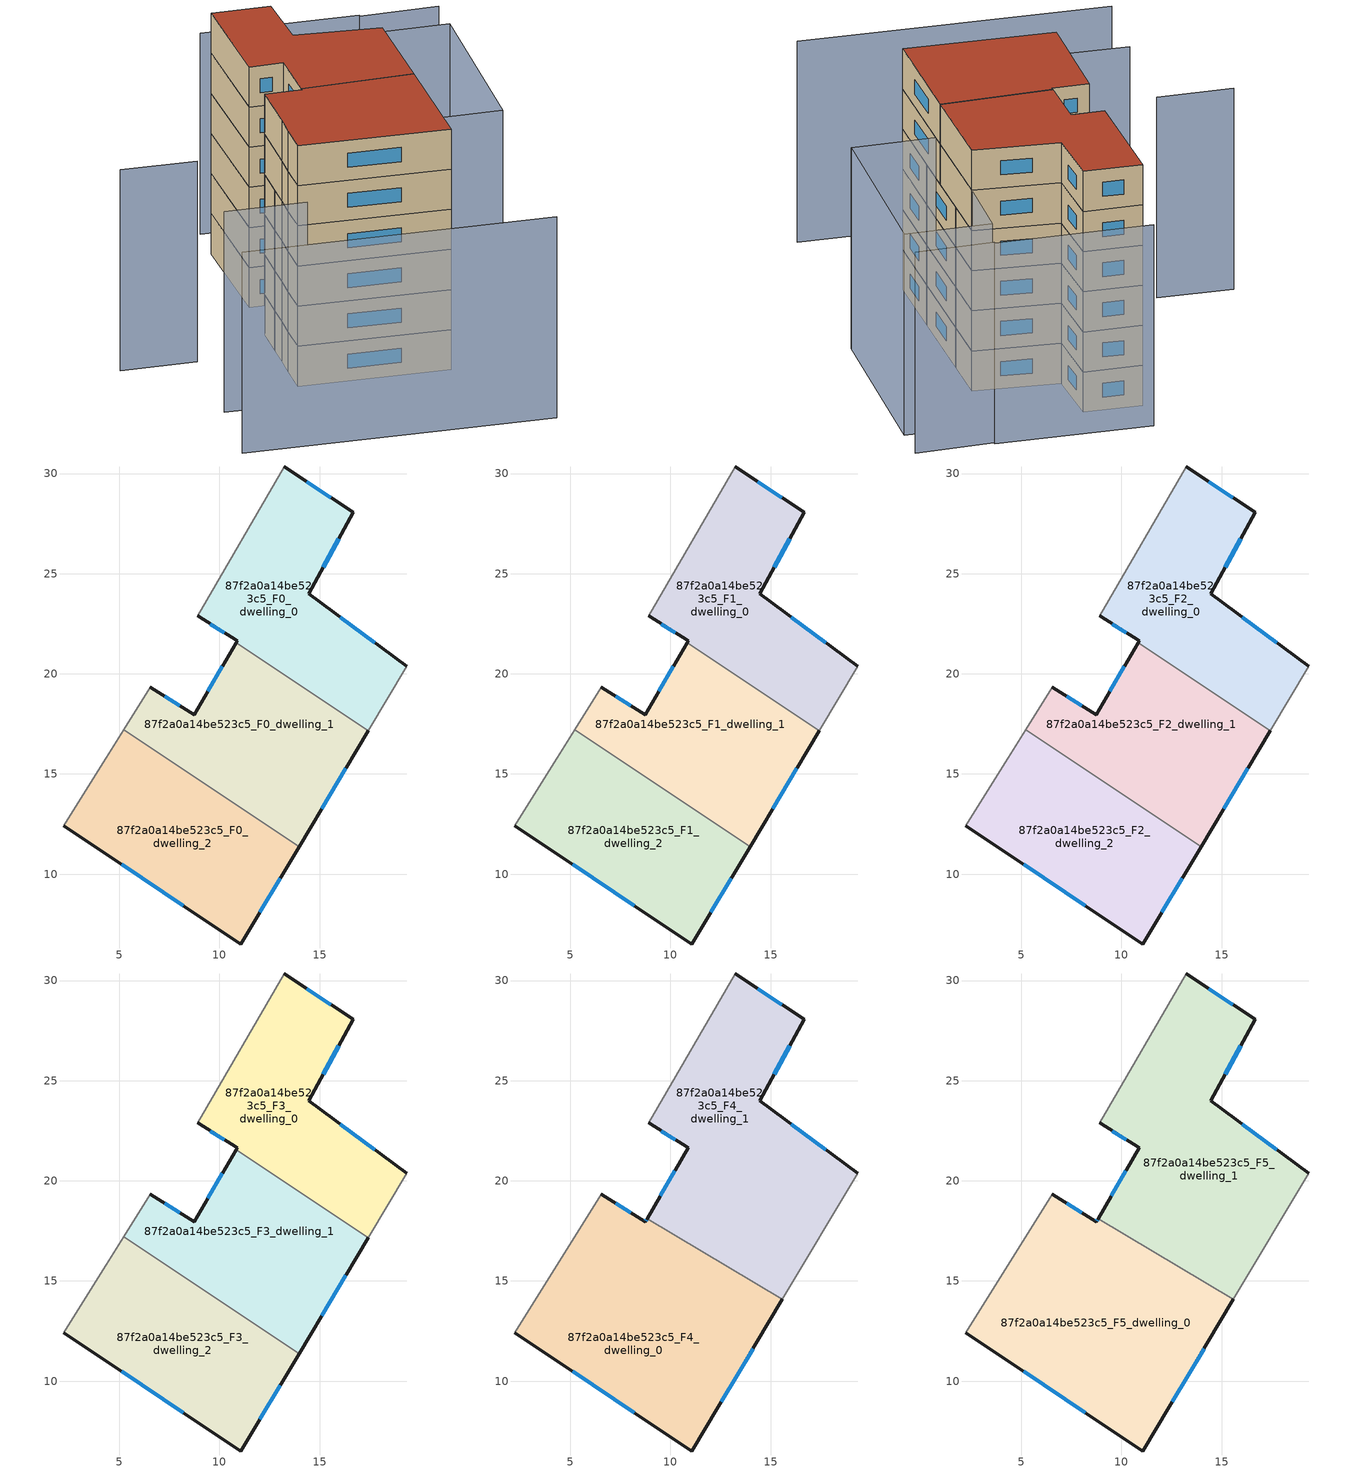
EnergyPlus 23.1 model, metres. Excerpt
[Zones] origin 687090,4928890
87f2a0a14be523c5_F0_dwelling_0
 floor ground (EU_floor_Construction): 16.69,28.07 14.46,24.01 19.34,20.37 17.43,17.16 10.84,21.56 10.89,21.65 8.91,22.89 13.23,30.33 z0
 wall outside (EU_wall_Construction): 19.34,20.37 14.46,24.01 16.69,28.07 13.23,30.33 / 8.91,22.89 10.89,21.65 10.84,21.56 z0:3
 wall adiabatic (EU_wall_Construction): 17.43,17.16 19.34,20.37 / 13.23,30.33 8.91,22.89 z0:3
 wall to 87f2a0a14be523c5_F0_dwelling_1 (EU_wall_Construction): 10.84,21.56 17.43,17.16 z0:3
 window (EU_Window_Construction): 15.18,25.33 15.96,26.75 / 17.76,21.55 16.05,22.83 / 9.55,22.49 10.24,22.05 / 15.56,28.8 14.35,29.59 z0.98:2.02
87f2a0a14be523c5_F0_dwelling_1
 floor ground (EU_floor_Construction): 17.43,17.16 13.98,11.37 5.23,17.21 6.55,19.33 8.74,17.95 10.84,21.56 z0
 wall outside (EU_wall_Construction): 10.84,21.56 8.74,17.95 6.55,19.33 / 13.98,11.37 17.43,17.16 z0:3
 wall adiabatic (EU_wall_Construction): 6.55,19.33 5.23,17.21 z0:3
 wall to 87f2a0a14be523c5_F0_dwelling_2 (EU_wall_Construction): 5.23,17.21 13.98,11.37 z0:3
 window (EU_Window_Construction): 8.02,18.4 7.26,18.88 / 10.15,20.39 9.42,19.13 / 15.1,13.25 16.31,15.28 z0.98:2.02
87f2a0a14be523c5_F0_dwelling_2
 floor ground (EU_floor_Construction): 13.98,11.37 11.07,6.51 2.24,12.42 3.43,14.34 4.35,15.8 5.23,17.21 z0
 wall outside (EU_wall_Construction): 2.24,12.42 11.07,6.51 13.98,11.37 z0:3
 wall adiabatic (EU_wall_Construction): 5.23,17.21 4.35,15.8 3.43,14.34 2.24,12.42 z0:3
 window (EU_Window_Construction): 12.02,8.09 13.03,9.79 / 5.11,10.5 8.2,8.43 z0.98:2.02
87f2a0a14be523c5_F1_dwelling_0
 floor to 87f2a0a14be523c5_F0_dwelling_0 (EU_floor_Construction): 16.69,28.07 14.46,24.01 19.34,20.37 17.43,17.16 10.84,21.56 10.89,21.65 8.91,22.89 13.23,30.33 z3
 wall outside (EU_wall_Construction): 19.34,20.37 14.46,24.01 16.69,28.07 13.23,30.33 / 8.91,22.89 10.89,21.65 10.84,21.56 z3:6
 wall adiabatic (EU_wall_Construction): 17.43,17.16 19.34,20.37 / 13.23,30.33 8.91,22.89 z3:6
 wall to 87f2a0a14be523c5_F1_dwelling_1 (EU_wall_Construction): 10.84,21.56 17.43,17.16 z3:6
 window (EU_Window_Construction): 15.18,25.33 15.96,26.75 / 17.76,21.55 16.05,22.83 / 9.55,22.49 10.24,22.05 / 15.56,28.8 14.35,29.59 z3.98:5.02
87f2a0a14be523c5_F1_dwelling_1
 floor to 87f2a0a14be523c5_F0_dwelling_1 (EU_floor_Construction): 17.43,17.16 13.98,11.37 5.23,17.21 6.55,19.33 8.74,17.95 10.84,21.56 z3
 wall outside (EU_wall_Construction): 10.84,21.56 8.74,17.95 6.55,19.33 / 13.98,11.37 17.43,17.16 z3:6
 wall adiabatic (EU_wall_Construction): 6.55,19.33 5.23,17.21 z3:6
 wall to 87f2a0a14be523c5_F1_dwelling_2 (EU_wall_Construction): 5.23,17.21 13.98,11.37 z3:6
 window (EU_Window_Construction): 8.02,18.4 7.26,18.88 / 10.15,20.39 9.42,19.13 / 15.1,13.25 16.31,15.28 z3.98:5.02
87f2a0a14be523c5_F1_dwelling_2
 floor to 87f2a0a14be523c5_F0_dwelling_2 (EU_floor_Construction): 13.98,11.37 11.07,6.51 2.24,12.42 3.43,14.34 4.35,15.8 5.23,17.21 z3
 wall outside (EU_wall_Construction): 2.24,12.42 11.07,6.51 13.98,11.37 z3:6
 wall adiabatic (EU_wall_Construction): 5.23,17.21 4.35,15.8 3.43,14.34 2.24,12.42 z3:6
 window (EU_Window_Construction): 12.02,8.09 13.03,9.79 / 5.11,10.5 8.2,8.43 z3.98:5.02
87f2a0a14be523c5_F2_dwelling_0
 floor to 87f2a0a14be523c5_F1_dwelling_0 (EU_floor_Construction): 16.69,28.07 14.46,24.01 19.34,20.37 17.43,17.16 10.84,21.56 10.89,21.65 8.91,22.89 13.23,30.33 z6
 wall outside (EU_wall_Construction): 19.34,20.37 14.46,24.01 16.69,28.07 13.23,30.33 / 8.91,22.89 10.89,21.65 10.84,21.56 z6:9
 wall adiabatic (EU_wall_Construction): 17.43,17.16 19.34,20.37 / 13.23,30.33 8.91,22.89 z6:9
 wall to 87f2a0a14be523c5_F2_dwelling_1 (EU_wall_Construction): 10.84,21.56 17.43,17.16 z6:9
 window (EU_Window_Construction): 15.18,25.33 15.96,26.75 / 17.76,21.55 16.05,22.83 / 9.55,22.49 10.24,22.05 / 15.56,28.8 14.35,29.59 z6.98:8.02
87f2a0a14be523c5_F2_dwelling_1
 floor to 87f2a0a14be523c5_F1_dwelling_1 (EU_floor_Construction): 17.43,17.16 13.98,11.37 5.23,17.21 6.55,19.33 8.74,17.95 10.84,21.56 z6
 wall outside (EU_wall_Construction): 10.84,21.56 8.74,17.95 6.55,19.33 / 13.98,11.37 17.43,17.16 z6:9
 wall adiabatic (EU_wall_Construction): 6.55,19.33 5.23,17.21 z6:9
 wall to 87f2a0a14be523c5_F2_dwelling_2 (EU_wall_Construction): 5.23,17.21 13.98,11.37 z6:9
 window (EU_Window_Construction): 8.02,18.4 7.26,18.88 / 10.15,20.39 9.42,19.13 / 15.1,13.25 16.31,15.28 z6.98:8.02
87f2a0a14be523c5_F2_dwelling_2
 floor to 87f2a0a14be523c5_F1_dwelling_2 (EU_floor_Construction): 13.98,11.37 11.07,6.51 2.24,12.42 3.43,14.34 4.35,15.8 5.23,17.21 z6
 wall outside (EU_wall_Construction): 2.24,12.42 11.07,6.51 13.98,11.37 z6:9
 wall adiabatic (EU_wall_Construction): 5.23,17.21 4.35,15.8 3.43,14.34 2.24,12.42 z6:9
 window (EU_Window_Construction): 12.02,8.09 13.03,9.79 / 5.11,10.5 8.2,8.43 z6.98:8.02
87f2a0a14be523c5_F3_dwelling_0
 floor to 87f2a0a14be523c5_F2_dwelling_0 (EU_floor_Construction): 16.69,28.07 14.46,24.01 19.34,20.37 17.43,17.16 10.84,21.56 10.89,21.65 8.91,22.89 13.23,30.33 z9
 wall outside (EU_wall_Construction): 19.34,20.37 14.46,24.01 16.69,28.07 13.23,30.33 / 8.91,22.89 10.89,21.65 10.84,21.56 z9:12
 wall adiabatic (EU_wall_Construction): 17.43,17.16 19.34,20.37 / 13.23,30.33 8.91,22.89 z9:12
 wall to 87f2a0a14be523c5_F3_dwelling_1 (EU_wall_Construction): 10.84,21.56 17.43,17.16 z9:12
 window (EU_Window_Construction): 15.18,25.33 15.96,26.75 / 17.76,21.55 16.05,22.83 / 9.55,22.49 10.24,22.05 / 15.56,28.8 14.35,29.59 z9.98:11.02
87f2a0a14be523c5_F3_dwelling_1
 floor to 87f2a0a14be523c5_F2_dwelling_1 (EU_floor_Construction): 17.43,17.16 13.98,11.37 5.23,17.21 6.55,19.33 8.74,17.95 10.84,21.56 z9
 wall outside (EU_wall_Construction): 10.84,21.56 8.74,17.95 6.55,19.33 / 13.98,11.37 17.43,17.16 z9:12
 wall adiabatic (EU_wall_Construction): 6.55,19.33 5.23,17.21 z9:12
 wall to 87f2a0a14be523c5_F3_dwelling_2 (EU_wall_Construction): 5.23,17.21 13.98,11.37 z9:12
 window (EU_Window_Construction): 8.02,18.4 7.26,18.88 / 10.15,20.39 9.42,19.13 / 15.1,13.25 16.31,15.28 z9.98:11.02
87f2a0a14be523c5_F3_dwelling_2
 floor to 87f2a0a14be523c5_F2_dwelling_2 (EU_floor_Construction): 13.98,11.37 11.07,6.51 2.24,12.42 3.43,14.34 4.35,15.8 5.23,17.21 z9
 wall outside (EU_wall_Construction): 2.24,12.42 11.07,6.51 13.98,11.37 z9:12
 wall adiabatic (EU_wall_Construction): 5.23,17.21 4.35,15.8 3.43,14.34 2.24,12.42 z9:12
 window (EU_Window_Construction): 12.02,8.09 13.03,9.79 / 5.11,10.5 8.2,8.43 z9.98:11.02
87f2a0a14be523c5_F4_dwelling_0
 floor to 87f2a0a14be523c5_F3_dwelling_1 (EU_floor_Construction): 15.59,14.08 13.98,11.37 5.23,17.21 6.55,19.33 8.74,17.95 8.83,18.12 z12
 floor to 87f2a0a14be523c5_F3_dwelling_2 (EU_floor_Construction): 13.98,11.37 11.07,6.51 2.24,12.42 3.43,14.34 4.35,15.8 5.23,17.21 z12
 wall outside (EU_wall_Construction): 2.24,12.42 11.07,6.51 15.59,14.08 / 8.83,18.12 8.74,17.95 6.55,19.33 z12:15
 wall adiabatic (EU_wall_Construction): 6.55,19.33 4.35,15.8 3.43,14.34 2.24,12.42 z12:15
 wall to 87f2a0a14be523c5_F4_dwelling_1 (EU_wall_Construction): 15.59,14.08 8.83,18.12 z12:15
 window (EU_Window_Construction): 12.54,8.97 14.12,11.62 / 5.11,10.5 8.2,8.43 / 8.02,18.4 7.26,18.88 / 8.8,18.06 8.77,18 z12.98:14.02
87f2a0a14be523c5_F4_dwelling_1
 floor to 87f2a0a14be523c5_F3_dwelling_0 (EU_floor_Construction): 16.69,28.07 14.46,24.01 19.34,20.37 17.43,17.16 10.84,21.56 10.89,21.65 8.91,22.89 13.23,30.33 z12
 floor to 87f2a0a14be523c5_F3_dwelling_1 (EU_floor_Construction): 17.43,17.16 15.59,14.08 8.83,18.12 10.84,21.56 z12
 wall outside (EU_wall_Construction): 19.34,20.37 14.46,24.01 16.69,28.07 13.23,30.33 / 8.91,22.89 10.89,21.65 8.83,18.12 z12:15
 wall adiabatic (EU_wall_Construction): 15.59,14.08 19.34,20.37 / 13.23,30.33 8.91,22.89 z12:15
 window (EU_Window_Construction): 15.56,28.8 14.35,29.59 / 15.18,25.33 15.96,26.75 / 17.76,21.55 16.05,22.83 / 10.22,20.5 9.5,19.27 / 9.55,22.49 10.24,22.05 z12.98:14.02
87f2a0a14be523c5_F5_dwelling_0
 floor to 87f2a0a14be523c5_F4_dwelling_0 (EU_floor_Construction): 15.59,14.08 11.07,6.51 2.24,12.42 3.43,14.34 4.35,15.8 6.55,19.33 8.74,17.95 8.83,18.12 z15
 wall outside (EU_wall_Construction): 2.24,12.42 11.07,6.51 15.59,14.08 / 8.83,18.12 8.74,17.95 6.55,19.33 z15:18
 wall adiabatic (EU_wall_Construction): 6.55,19.33 4.35,15.8 3.43,14.34 2.24,12.42 z15:18
 wall to 87f2a0a14be523c5_F5_dwelling_1 (EU_wall_Construction): 15.59,14.08 8.83,18.12 z15:18
 window (EU_Window_Construction): 12.54,8.97 14.12,11.62 / 5.11,10.5 8.2,8.43 / 8.02,18.4 7.26,18.88 / 8.8,18.06 8.77,18 z15.98:17.02
 roof outside (EU_roof_Construction): 11.07,6.51 15.59,14.08 8.83,18.12 8.74,17.95 6.55,19.33 4.35,15.8 3.43,14.34 2.24,12.42 z18
87f2a0a14be523c5_F5_dwelling_1
 floor to 87f2a0a14be523c5_F4_dwelling_1 (EU_floor_Construction): 16.69,28.07 14.46,24.01 19.34,20.37 15.59,14.08 8.83,18.12 10.89,21.65 8.91,22.89 13.23,30.33 z15
 wall outside (EU_wall_Construction): 19.34,20.37 14.46,24.01 16.69,28.07 13.23,30.33 / 8.91,22.89 10.89,21.65 8.83,18.12 z15:18
 wall adiabatic (EU_wall_Construction): 15.59,14.08 19.34,20.37 / 13.23,30.33 8.91,22.89 z15:18
 window (EU_Window_Construction): 15.56,28.8 14.35,29.59 / 15.18,25.33 15.96,26.75 / 17.76,21.55 16.05,22.83 / 10.22,20.5 9.5,19.27 / 9.55,22.49 10.24,22.05 z15.98:17.02
 roof outside (EU_roof_Construction): 15.59,14.08 19.34,20.37 14.46,24.01 16.69,28.07 13.23,30.33 8.91,22.89 10.89,21.65 8.83,18.12 z18
shading: -7.74,8.33 10.46,-3.63 / 0.82,10.24 -3.98,13.38 / 28.86,23.92 24.15,26.81 / 0.5,19.93 -3.99,22.86 / 24.22,26.93 14.98,32.91 / 27.33,21.55 20,10.03 / 20,10.03 14.85,13.31 / 14.85,13.31 22.18,24.83 / 22.18,24.83 27.33,21.55 z0:15
[Building]
EU S2 Campaign: North Axis=0; Terrain=City; Solar Distribution=FullExterior
[Site:Location]
Bologna: Latitude=44.5; Longitude=11.25; Time Zone=1; Elevation=37
[SizingPeriod:WeatherFileDays]
AnnualSizingPeriod: Begin Month=1; Begin Day of Month=1; End Month=12; End Day of Month=31; Day of Week for Start Day=Monday; Use Weather File Daylight Saving Period=No; Use Weather File Rain and Snow Indicators=No
[MATERIAL]
EU_InternalMass_Material: Roughness=MediumRough; Thickness=0.1; Conductivity=1; Density=1800; Specific Heat=900; Thermal Absorptance=0.9; Solar Absorptance=0.7; Visible Absorptance=0.7
[MATERIAL:NOMASS] Roughness=MediumRough; Thermal Absorptance=0.9; Solar Absorptance=0.7; Visible Absorptance=0.7
Name | Thermal Resistance
EU_wall_NoMass | 0.905828
EU_roof_NoMass | 0.37593
EU_floor_NoMass | 0.67114
[WINDOWMATERIAL:SIMPLEGLAZINGSYSTEM]
EU_Window_SimpleGlazing: UFactor=4.52486; Solar Heat Gain Coefficient=0.85; Visible Transmittance=0.85
[CONSTRUCTION]
EU_wall_Construction: EU_wall_NoMass
EU_roof_Construction: EU_roof_NoMass
EU_floor_Construction: EU_floor_NoMass
EU_InternalMass_Construction: EU_InternalMass_Material
EU_Window_Construction: EU_Window_SimpleGlazing
[ZONE] Type=1; Multiplier=1; Ceiling Height=autocalculate; Floor Area=autocalculate; Part of Total Floor Area=Yes
Name | Volume
87f2a0a14be523c5_F0_dwelling_0 | 179.32
87f2a0a14be523c5_F1_dwelling_0; 87f2a0a14be523c5_F2_dwelling_0; 87f2a0a14be523c5_F3_dwelling_0; 87f2a0a14be523c5_F0_dwelling_2; 87f2a0a14be523c5_F1_dwelling_2; 87f2a0a14be523c5_F2_dwelling_2; 87f2a0a14be523c5_F3_dwelling_2 | 179.317
87f2a0a14be523c5_F4_dwelling_0 | 268.962
87f2a0a14be523c5_F5_dwelling_0 | 268.964
87f2a0a14be523c5_F0_dwelling_1 | 179.312
87f2a0a14be523c5_F1_dwelling_1; 87f2a0a14be523c5_F2_dwelling_1; 87f2a0a14be523c5_F3_dwelling_1 | 179.314
87f2a0a14be523c5_F4_dwelling_1 | 268.974
87f2a0a14be523c5_F5_dwelling_1 | 268.978
[INTERNALMASS] Construction=EU_InternalMass_Construction
Name | Zone or ZoneList | Surface Area
87f2a0a14be523c5_F0_dwelling_0_EU_InternalMass | 87f2a0a14be523c5_F0_dwelling_0 | 59.7729
87f2a0a14be523c5_F0_dwelling_1_EU_InternalMass | 87f2a0a14be523c5_F0_dwelling_1 | 59.7711
87f2a0a14be523c5_F0_dwelling_2_EU_InternalMass | 87f2a0a14be523c5_F0_dwelling_2 | 59.772
87f2a0a14be523c5_F1_dwelling_0_EU_InternalMass | 87f2a0a14be523c5_F1_dwelling_0 | 59.7729
87f2a0a14be523c5_F1_dwelling_1_EU_InternalMass | 87f2a0a14be523c5_F1_dwelling_1 | 59.7711
87f2a0a14be523c5_F1_dwelling_2_EU_InternalMass | 87f2a0a14be523c5_F1_dwelling_2 | 59.772
87f2a0a14be523c5_F2_dwelling_0_EU_InternalMass | 87f2a0a14be523c5_F2_dwelling_0 | 59.7729
87f2a0a14be523c5_F2_dwelling_1_EU_InternalMass | 87f2a0a14be523c5_F2_dwelling_1 | 59.7711
87f2a0a14be523c5_F2_dwelling_2_EU_InternalMass | 87f2a0a14be523c5_F2_dwelling_2 | 59.772
87f2a0a14be523c5_F3_dwelling_0_EU_InternalMass | 87f2a0a14be523c5_F3_dwelling_0 | 59.7729
87f2a0a14be523c5_F3_dwelling_1_EU_InternalMass | 87f2a0a14be523c5_F3_dwelling_1 | 59.7711
87f2a0a14be523c5_F3_dwelling_2_EU_InternalMass | 87f2a0a14be523c5_F3_dwelling_2 | 59.772
87f2a0a14be523c5_F4_dwelling_0_EU_InternalMass | 87f2a0a14be523c5_F4_dwelling_0 | 89.6546
87f2a0a14be523c5_F4_dwelling_1_EU_InternalMass | 87f2a0a14be523c5_F4_dwelling_1 | 89.659
87f2a0a14be523c5_F5_dwelling_0_EU_InternalMass | 87f2a0a14be523c5_F5_dwelling_0 | 89.6546
87f2a0a14be523c5_F5_dwelling_1_EU_InternalMass | 87f2a0a14be523c5_F5_dwelling_1 | 89.659
[OTHEREQUIPMENT] Fuel Type=Electricity; Design Level Calculation Method=Watts/Area; Power per Zone Floor Area=1; Fraction Latent=0; Fraction Radiant=0; Fraction Lost=0; Carbon Dioxide Generation Rate=0; EndUse Subcategory=EU_Step8_InternalGains
Name | Zone or ZoneList or Space or SpaceList | Schedule
EU_Step8_InternalGain_87f2a0a14be523c5_F0_dwelling_0_f000 | 87f2a0a14be523c5_F0_dwelling_0 | EU_Step8_GainSchedule_87f2a0a14be523c5_F0_dwelling_0_f000
EU_Step8_InternalGain_87f2a0a14be523c5_F0_dwelling_1_f000 | 87f2a0a14be523c5_F0_dwelling_1 | EU_Step8_GainSchedule_87f2a0a14be523c5_F0_dwelling_1_f000
EU_Step8_InternalGain_87f2a0a14be523c5_F0_dwelling_2_f000 | 87f2a0a14be523c5_F0_dwelling_2 | EU_Step8_GainSchedule_87f2a0a14be523c5_F0_dwelling_2_f000
EU_Step8_InternalGain_87f2a0a14be523c5_F1_dwelling_0_f000 | 87f2a0a14be523c5_F1_dwelling_0 | EU_Step8_GainSchedule_87f2a0a14be523c5_F1_dwelling_0_f000
EU_Step8_InternalGain_87f2a0a14be523c5_F1_dwelling_1_f000 | 87f2a0a14be523c5_F1_dwelling_1 | EU_Step8_GainSchedule_87f2a0a14be523c5_F1_dwelling_1_f000
EU_Step8_InternalGain_87f2a0a14be523c5_F1_dwelling_2_f000 | 87f2a0a14be523c5_F1_dwelling_2 | EU_Step8_GainSchedule_87f2a0a14be523c5_F1_dwelling_2_f000
EU_Step8_InternalGain_87f2a0a14be523c5_F2_dwelling_0_f000 | 87f2a0a14be523c5_F2_dwelling_0 | EU_Step8_GainSchedule_87f2a0a14be523c5_F2_dwelling_0_f000
EU_Step8_InternalGain_87f2a0a14be523c5_F2_dwelling_1_f000 | 87f2a0a14be523c5_F2_dwelling_1 | EU_Step8_GainSchedule_87f2a0a14be523c5_F2_dwelling_1_f000
EU_Step8_InternalGain_87f2a0a14be523c5_F2_dwelling_2_f000 | 87f2a0a14be523c5_F2_dwelling_2 | EU_Step8_GainSchedule_87f2a0a14be523c5_F2_dwelling_2_f000
EU_Step8_InternalGain_87f2a0a14be523c5_F3_dwelling_0_f000 | 87f2a0a14be523c5_F3_dwelling_0 | EU_Step8_GainSchedule_87f2a0a14be523c5_F3_dwelling_0_f000
EU_Step8_InternalGain_87f2a0a14be523c5_F3_dwelling_1_f000 | 87f2a0a14be523c5_F3_dwelling_1 | EU_Step8_GainSchedule_87f2a0a14be523c5_F3_dwelling_1_f000
EU_Step8_InternalGain_87f2a0a14be523c5_F3_dwelling_2_f000 | 87f2a0a14be523c5_F3_dwelling_2 | EU_Step8_GainSchedule_87f2a0a14be523c5_F3_dwelling_2_f000
EU_Step8_InternalGain_87f2a0a14be523c5_F4_dwelling_0_f000 | 87f2a0a14be523c5_F4_dwelling_0 | EU_Step8_GainSchedule_87f2a0a14be523c5_F4_dwelling_0_f000
EU_Step8_InternalGain_87f2a0a14be523c5_F4_dwelling_1_f000 | 87f2a0a14be523c5_F4_dwelling_1 | EU_Step8_GainSchedule_87f2a0a14be523c5_F4_dwelling_1_f000
EU_Step8_InternalGain_87f2a0a14be523c5_F5_dwelling_0_f000 | 87f2a0a14be523c5_F5_dwelling_0 | EU_Step8_GainSchedule_87f2a0a14be523c5_F5_dwelling_0_f000
EU_Step8_InternalGain_87f2a0a14be523c5_F5_dwelling_1_f000 | 87f2a0a14be523c5_F5_dwelling_1 | EU_Step8_GainSchedule_87f2a0a14be523c5_F5_dwelling_1_f000
[ZONEVENTILATION:DESIGNFLOWRATE] Schedule=EU_AlwaysOn; Design Flow Rate Calculation Method=AirChanges/Hour; Air Changes per Hour=0.73129; Ventilation Type=Natural; Fan Pressure Rise=0; Fan Total Efficiency=1; Constant Term Coefficient=1; Temperature Term Coefficient=0; Velocity Term Coefficient=0; Velocity Squared Term Coefficient=0; Minimum Indoor Temperature=-100; Maximum Indoor Temperature=100; Delta Temperature=-100; Minimum Outdoor Temperature=-100; Maximum Outdoor Temperature=100; Maximum Wind Speed=40
Name | Zone or ZoneList or Space or SpaceList
EU_ConstantAir_87f2a0a14be523c5_F0_dwelling_0 | 87f2a0a14be523c5_F0_dwelling_0
EU_ConstantAir_87f2a0a14be523c5_F0_dwelling_1 | 87f2a0a14be523c5_F0_dwelling_1
EU_ConstantAir_87f2a0a14be523c5_F0_dwelling_2 | 87f2a0a14be523c5_F0_dwelling_2
EU_ConstantAir_87f2a0a14be523c5_F1_dwelling_0 | 87f2a0a14be523c5_F1_dwelling_0
EU_ConstantAir_87f2a0a14be523c5_F1_dwelling_1 | 87f2a0a14be523c5_F1_dwelling_1
EU_ConstantAir_87f2a0a14be523c5_F1_dwelling_2 | 87f2a0a14be523c5_F1_dwelling_2
EU_ConstantAir_87f2a0a14be523c5_F2_dwelling_0 | 87f2a0a14be523c5_F2_dwelling_0
EU_ConstantAir_87f2a0a14be523c5_F2_dwelling_1 | 87f2a0a14be523c5_F2_dwelling_1
EU_ConstantAir_87f2a0a14be523c5_F2_dwelling_2 | 87f2a0a14be523c5_F2_dwelling_2
EU_ConstantAir_87f2a0a14be523c5_F3_dwelling_0 | 87f2a0a14be523c5_F3_dwelling_0
EU_ConstantAir_87f2a0a14be523c5_F3_dwelling_1 | 87f2a0a14be523c5_F3_dwelling_1
EU_ConstantAir_87f2a0a14be523c5_F3_dwelling_2 | 87f2a0a14be523c5_F3_dwelling_2
EU_ConstantAir_87f2a0a14be523c5_F4_dwelling_0 | 87f2a0a14be523c5_F4_dwelling_0
EU_ConstantAir_87f2a0a14be523c5_F4_dwelling_1 | 87f2a0a14be523c5_F4_dwelling_1
EU_ConstantAir_87f2a0a14be523c5_F5_dwelling_0 | 87f2a0a14be523c5_F5_dwelling_0
EU_ConstantAir_87f2a0a14be523c5_F5_dwelling_1 | 87f2a0a14be523c5_F5_dwelling_1
[HVACTEMPLATE:THERMOSTAT] Constant Heating Setpoint=20; Constant Cooling Setpoint=50
EU_HeatOnly_87f2a0a14be523c5_F0_dwelling_0; EU_HeatOnly_87f2a0a14be523c5_F0_dwelling_1; EU_HeatOnly_87f2a0a14be523c5_F0_dwelling_2; EU_HeatOnly_87f2a0a14be523c5_F1_dwelling_0; EU_HeatOnly_87f2a0a14be523c5_F1_dwelling_1; EU_HeatOnly_87f2a0a14be523c5_F1_dwelling_2; EU_HeatOnly_87f2a0a14be523c5_F2_dwelling_0; EU_HeatOnly_87f2a0a14be523c5_F2_dwelling_1; EU_HeatOnly_87f2a0a14be523c5_F2_dwelling_2; EU_HeatOnly_87f2a0a14be523c5_F3_dwelling_0; EU_HeatOnly_87f2a0a14be523c5_F3_dwelling_1; EU_HeatOnly_87f2a0a14be523c5_F3_dwelling_2; EU_HeatOnly_87f2a0a14be523c5_F4_dwelling_0; EU_HeatOnly_87f2a0a14be523c5_F4_dwelling_1; EU_HeatOnly_87f2a0a14be523c5_F5_dwelling_0; EU_HeatOnly_87f2a0a14be523c5_F5_dwelling_1
[HVACTEMPLATE:ZONE:IDEALLOADSAIRSYSTEM] System Availability Schedule=EU_AlwaysOn; Maximum Heating Supply Air Temperature=50; Minimum Cooling Supply Air Temperature=13; Maximum Heating Supply Air Humidity Ratio=0.0156; Minimum Cooling Supply Air Humidity Ratio=0.0077; Heating Limit=NoLimit; Cooling Limit=NoLimit; Heating Availability Schedule=EU_AlwaysOn; Cooling Availability Schedule=EU_CoolingOff; Dehumidification Control Type=ConstantSensibleHeatRatio; Cooling Sensible Heat Ratio=0.7; Dehumidification Setpoint=60; Humidification Control Type=None; Humidification Setpoint=30; Outdoor Air Method=None; Outdoor Air Flow Rate per Person=0.00944; Outdoor Air Flow Rate per Zone Floor Area=0; Outdoor Air Flow Rate per Zone=0; Demand Controlled Ventilation Type=None; Outdoor Air Economizer Type=NoEconomizer; Heat Recovery Type=None; Sensible Heat Recovery Effectiveness=0.7; Latent Heat Recovery Effectiveness=0.65
Name | Template Thermostat
87f2a0a14be523c5_F0_dwelling_0 | EU_HeatOnly_87f2a0a14be523c5_F0_dwelling_0
87f2a0a14be523c5_F0_dwelling_1 | EU_HeatOnly_87f2a0a14be523c5_F0_dwelling_1
87f2a0a14be523c5_F0_dwelling_2 | EU_HeatOnly_87f2a0a14be523c5_F0_dwelling_2
87f2a0a14be523c5_F1_dwelling_0 | EU_HeatOnly_87f2a0a14be523c5_F1_dwelling_0
87f2a0a14be523c5_F1_dwelling_1 | EU_HeatOnly_87f2a0a14be523c5_F1_dwelling_1
87f2a0a14be523c5_F1_dwelling_2 | EU_HeatOnly_87f2a0a14be523c5_F1_dwelling_2
87f2a0a14be523c5_F2_dwelling_0 | EU_HeatOnly_87f2a0a14be523c5_F2_dwelling_0
87f2a0a14be523c5_F2_dwelling_1 | EU_HeatOnly_87f2a0a14be523c5_F2_dwelling_1
87f2a0a14be523c5_F2_dwelling_2 | EU_HeatOnly_87f2a0a14be523c5_F2_dwelling_2
87f2a0a14be523c5_F3_dwelling_0 | EU_HeatOnly_87f2a0a14be523c5_F3_dwelling_0
87f2a0a14be523c5_F3_dwelling_1 | EU_HeatOnly_87f2a0a14be523c5_F3_dwelling_1
87f2a0a14be523c5_F3_dwelling_2 | EU_HeatOnly_87f2a0a14be523c5_F3_dwelling_2
87f2a0a14be523c5_F4_dwelling_0 | EU_HeatOnly_87f2a0a14be523c5_F4_dwelling_0
87f2a0a14be523c5_F4_dwelling_1 | EU_HeatOnly_87f2a0a14be523c5_F4_dwelling_1
87f2a0a14be523c5_F5_dwelling_0 | EU_HeatOnly_87f2a0a14be523c5_F5_dwelling_0
87f2a0a14be523c5_F5_dwelling_1 | EU_HeatOnly_87f2a0a14be523c5_F5_dwelling_1
[SIZING:ZONE] Zone Cooling Design Supply Air Temperature Input Method=SupplyAirTemperature; Zone Cooling Design Supply Air Temperature=13; Zone Heating Design Supply Air Temperature Input Method=SupplyAirTemperature; Zone Heating Design Supply Air Temperature=50; Zone Cooling Design Supply Air Humidity Ratio=0.008; Zone Heating Design Supply Air Humidity Ratio=0.008; Cooling Design Air Flow Method=DesignDay; Cooling Design Air Flow Rate=0; Cooling Minimum Air Flow per Zone Floor Area=0.000762; Cooling Minimum Air Flow=0; Cooling Minimum Air Flow Fraction=0.2; Heating Design Air Flow Method=DesignDay; Heating Design Air Flow Rate=0; Heating Maximum Air Flow per Zone Floor Area=0.002032; Heating Maximum Air Flow=0.141576; Heating Maximum Air Flow Fraction=0.3; Account for Dedicated Outdoor Air System=No; Dedicated Outdoor Air System Control Strategy=NeutralSupplyAir; Dedicated Outdoor Air Low Setpoint Temperature for Design=autosize; Dedicated Outdoor Air High Setpoint Temperature for Design=autosize; Zone Load Sizing Method=Sensible Load Only No Latent Load; Zone Latent Cooling Design Supply Air Humidity Ratio Input Method=HumidityRatioDifference; Zone Cooling Design Supply Air Humidity Ratio Difference=0.005; Zone Latent Heating Design Supply Air Humidity Ratio Input Method=HumidityRatioDifference; Zone Humidification Design Supply Air Humidity Ratio Difference=0.005
87f2a0a14be523c5_F0_dwelling_0; 87f2a0a14be523c5_F0_dwelling_1; 87f2a0a14be523c5_F0_dwelling_2; 87f2a0a14be523c5_F1_dwelling_0; 87f2a0a14be523c5_F1_dwelling_1; 87f2a0a14be523c5_F1_dwelling_2; 87f2a0a14be523c5_F2_dwelling_0; 87f2a0a14be523c5_F2_dwelling_1; 87f2a0a14be523c5_F2_dwelling_2; 87f2a0a14be523c5_F3_dwelling_0; 87f2a0a14be523c5_F3_dwelling_1; 87f2a0a14be523c5_F3_dwelling_2; 87f2a0a14be523c5_F4_dwelling_0; 87f2a0a14be523c5_F4_dwelling_1; 87f2a0a14be523c5_F5_dwelling_0; 87f2a0a14be523c5_F5_dwelling_1
[SCHEDULE:CONSTANT]
Name | Hourly Value
EU_AlwaysOn | 1
EU_CoolingOff | 0
[SCHEDULE:FILE] Column Number=1; Rows to Skip at Top=0; Number of Hours of Data=8760; Column Separator=Comma; Interpolate to Timestep=No; Minutes per Item=60; Adjust Schedule for Daylight Savings=Yes
Name | File
EU_Step8_GainSchedule_87f2a0a14be523c5_F0_dwelling_0_f000 | ../../schedules/87f2a0a14be523c5/87f2a0a14be523c5_F0_dwelling_0_f000_gain.csv
EU_Step8_GainSchedule_87f2a0a14be523c5_F0_dwelling_1_f000 | ../../schedules/87f2a0a14be523c5/87f2a0a14be523c5_F0_dwelling_1_f000_gain.csv
EU_Step8_GainSchedule_87f2a0a14be523c5_F0_dwelling_2_f000 | ../../schedules/87f2a0a14be523c5/87f2a0a14be523c5_F0_dwelling_2_f000_gain.csv
EU_Step8_GainSchedule_87f2a0a14be523c5_F1_dwelling_0_f000 | ../../schedules/87f2a0a14be523c5/87f2a0a14be523c5_F1_dwelling_0_f000_gain.csv
EU_Step8_GainSchedule_87f2a0a14be523c5_F1_dwelling_1_f000 | ../../schedules/87f2a0a14be523c5/87f2a0a14be523c5_F1_dwelling_1_f000_gain.csv
EU_Step8_GainSchedule_87f2a0a14be523c5_F1_dwelling_2_f000 | ../../schedules/87f2a0a14be523c5/87f2a0a14be523c5_F1_dwelling_2_f000_gain.csv
EU_Step8_GainSchedule_87f2a0a14be523c5_F2_dwelling_0_f000 | ../../schedules/87f2a0a14be523c5/87f2a0a14be523c5_F2_dwelling_0_f000_gain.csv
EU_Step8_GainSchedule_87f2a0a14be523c5_F2_dwelling_1_f000 | ../../schedules/87f2a0a14be523c5/87f2a0a14be523c5_F2_dwelling_1_f000_gain.csv
EU_Step8_GainSchedule_87f2a0a14be523c5_F2_dwelling_2_f000 | ../../schedules/87f2a0a14be523c5/87f2a0a14be523c5_F2_dwelling_2_f000_gain.csv
EU_Step8_GainSchedule_87f2a0a14be523c5_F3_dwelling_0_f000 | ../../schedules/87f2a0a14be523c5/87f2a0a14be523c5_F3_dwelling_0_f000_gain.csv
EU_Step8_GainSchedule_87f2a0a14be523c5_F3_dwelling_1_f000 | ../../schedules/87f2a0a14be523c5/87f2a0a14be523c5_F3_dwelling_1_f000_gain.csv
EU_Step8_GainSchedule_87f2a0a14be523c5_F3_dwelling_2_f000 | ../../schedules/87f2a0a14be523c5/87f2a0a14be523c5_F3_dwelling_2_f000_gain.csv
EU_Step8_GainSchedule_87f2a0a14be523c5_F4_dwelling_0_f000 | ../../schedules/87f2a0a14be523c5/87f2a0a14be523c5_F4_dwelling_0_f000_gain.csv
EU_Step8_GainSchedule_87f2a0a14be523c5_F4_dwelling_1_f000 | ../../schedules/87f2a0a14be523c5/87f2a0a14be523c5_F4_dwelling_1_f000_gain.csv
EU_Step8_GainSchedule_87f2a0a14be523c5_F5_dwelling_0_f000 | ../../schedules/87f2a0a14be523c5/87f2a0a14be523c5_F5_dwelling_0_f000_gain.csv
EU_Step8_GainSchedule_87f2a0a14be523c5_F5_dwelling_1_f000 | ../../schedules/87f2a0a14be523c5/87f2a0a14be523c5_F5_dwelling_1_f000_gain.csv
